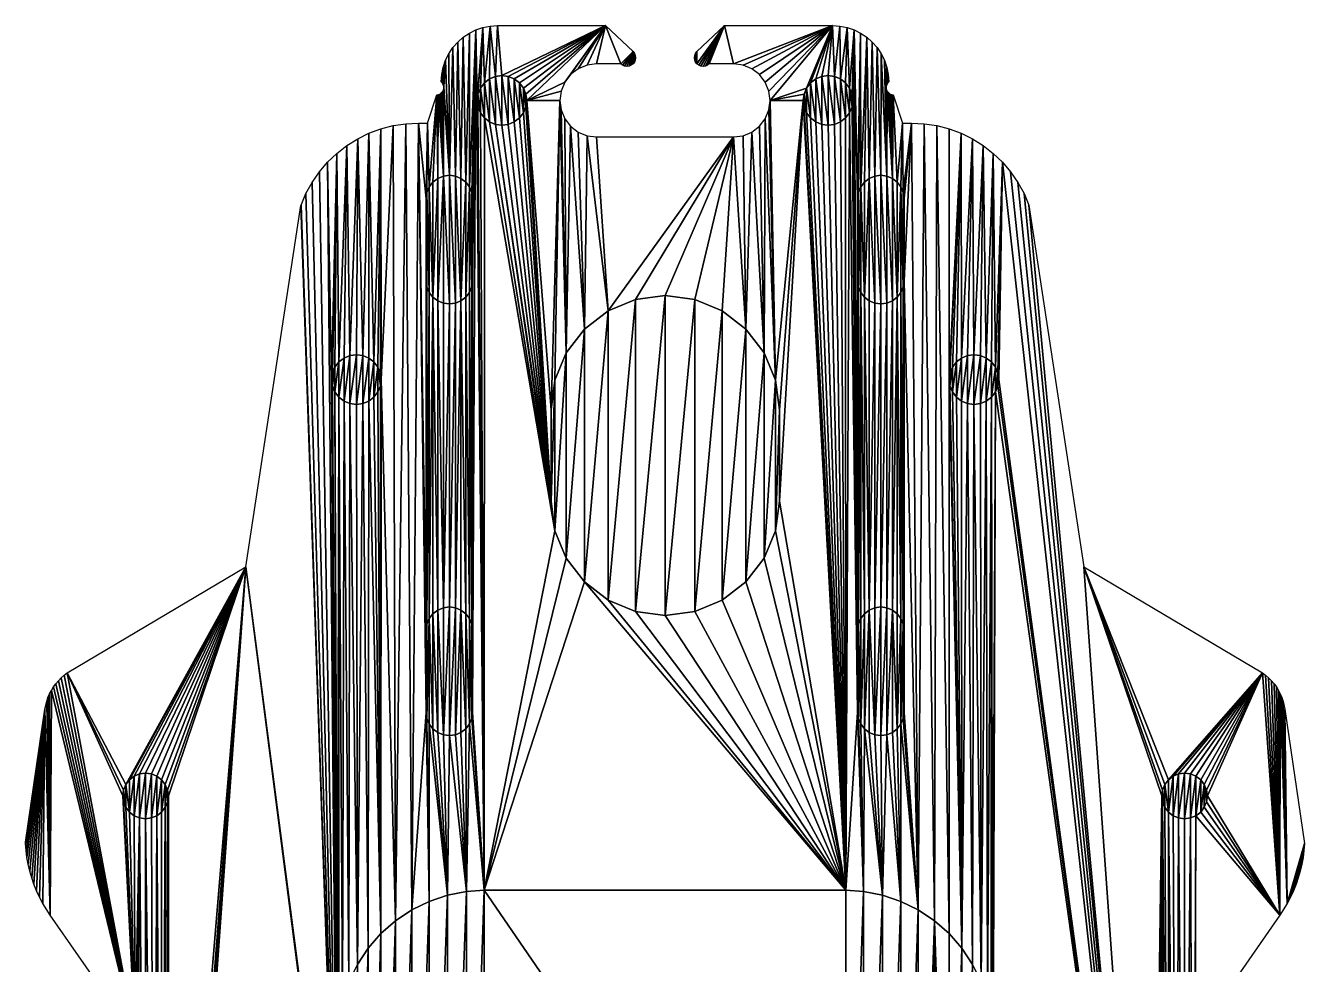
# Model space of a CAD drawing. Header units: metres. Extents: x 0 to 140, y 0 to 177.
# Drawn here: x 0 to 140, y 74.6 to 177.4 of the extents above; entities that cross this region are included whole.
import ezdxf

# ---------------------------------------------------------------- set-up
doc = ezdxf.new("R2010")
doc.units = ezdxf.units.M

msp = doc.modelspace()

# ---------------------------------------------------------------- meshes
at = {"layer": 'Layer0'}
mesh = msp.add_polyface(dxfattribs=at)
corners = [(43.87, 111.21), (43.87, 149.45), (43.95, 111.86), (43.95, 148.79), (44.21, 148.18), (44.21, 112.48), (44.61, 147.65), (44.61, 113), (45.14, 113.41), (45.14, 147.25), (45.75, 113.66), (45.75, 147), (46.41, 146.91), (46.41, 113.75), (47.07, 147), (47.07, 113.66), (47.68, 147.25), (47.68, 113.41), (48.2, 113), (48.2, 147.65), (48.61, 112.48), (48.61, 148.18), (48.86, 148.79), (48.86, 111.86), (48.95, 149.45), (48.95, 111.21), (48.95, 102.21), (34.17, 41.09), (30.15, 157.69), (30.17, 157.72), (30.71, 159), (31.39, 160.22), (32.18, 161.37), (33.08, 162.43), (38.92, 78), (37.59, 136.29), (38.15, 136.72), (38.58, 137.28), (38.86, 137.94), (38.95, 138.64), (40.52, 79.4), (40.27, 166.43), (41.64, 166.64), (43.87, 102.21), (43.03, 166.71), (50.22, 82.75), (49.32, 176.91), (50.24, 167.27), (57.97, 122.08)]
mesh.append_faces([[corners[k] for k in face] for face in [(0, 1, 2), (2, 4, 5), (5, 6, 7), (7, 6, 8), (8, 9, 10), (10, 12, 13), (13, 14, 15), (15, 16, 17), (17, 16, 18), (18, 19, 20), (20, 22, 23), (23, 24, 25), (25, 24, 26), (43, 44, 0)]], dxfattribs={"vtx0": -1, "vtx1": -1})
mesh.append_faces([[corners[k] for k in face] for face in [(40, 39, 41), (45, 26, 46), (45, 47, 48)]], dxfattribs={"vtx0": -1, "vtx1": -1, "vtx2": -1})
mesh.append_faces([[corners[k] for k in face] for face in [(2, 1, 3), (2, 3, 4), (5, 4, 6), (8, 6, 9), (10, 9, 11), (10, 11, 12), (13, 12, 14), (15, 14, 16), (18, 16, 19), (20, 19, 21), (20, 21, 22), (23, 22, 24), (27, 28, 29), (27, 29, 30), (27, 30, 31), (27, 31, 32), (27, 32, 33), (34, 35, 36), (34, 36, 37), (34, 37, 38), (34, 38, 39), (40, 41, 42)]], dxfattribs={"vtx0": -1, "vtx2": -1})
mesh = msp.add_polyface(dxfattribs=at)
corners = [(34.09, 163.39), (33.52, 138.64), (33.08, 162.43), (33.61, 139.34), (33.88, 140), (34.31, 140.56), (35.19, 164.24), (34.88, 140.99), (35.53, 141.26), (36.37, 164.98), (36.23, 141.35), (36.94, 141.26), (37.61, 165.59), (37.59, 140.99), (38.15, 140.56), (38.92, 166.08), (38.58, 140), (38.86, 139.34), (38.95, 138.64), (40.27, 166.43), (48.95, 149.45), (49.32, 176.91), (48.95, 102.21), (43.87, 149.45), (43.87, 111.21), (43.87, 158.45), (57.54, 135.32), (58.52, 169.19), (57.97, 138.56), (42.29, 80.58), (41.64, 166.64), (43.03, 166.71), (50.22, 82.75), (49.44, 169.19), (49.54, 168.48), (49.81, 167.83), (50.24, 167.27), (57.97, 122.08), (50.8, 166.84), (51.46, 166.56), (57.54, 125.32), (52.16, 166.47), (52.86, 166.56), (53.52, 166.84), (54.08, 167.27), (54.51, 167.83), (54.78, 168.48), (54.88, 169.19), (59.21, 141.57), (59.69, 166.36), (61.2, 144.16), (61.48, 165.32), (63.79, 146.15)]
mesh.append_faces([[corners[k] for k in face] for face in [(0, 1, 2), (1, 0, 3), (3, 0, 4), (4, 0, 5), (5, 6, 7), (7, 6, 8), (8, 9, 10), (10, 9, 11), (11, 12, 13), (13, 12, 14), (14, 15, 16), (16, 15, 17), (17, 15, 18), (23, 24, 25), (26, 27, 28), (37, 39, 40), (40, 47, 26), (48, 49, 50), (50, 51, 52)]], dxfattribs={"vtx0": -1, "vtx1": -1})
mesh.append_faces([[corners[k] for k in face] for face in [(20, 21, 22), (24, 31, 25), (32, 21, 33)]], dxfattribs={"vtx0": -1, "vtx1": -1, "vtx2": -1})
mesh.append_faces([[corners[k] for k in face] for face in [(5, 0, 6), (8, 6, 9), (11, 9, 12), (18, 15, 19), (29, 30, 31), (32, 33, 34), (32, 34, 35), (32, 35, 36), (37, 36, 38), (37, 38, 39), (40, 39, 41), (40, 41, 42), (40, 42, 43), (40, 43, 44), (40, 44, 45), (40, 45, 46), (40, 46, 47), (27, 48, 28)]], dxfattribs={"vtx0": -1, "vtx2": -1})
mesh = msp.add_polyface(dxfattribs=at)
corners = [(38.15, 140.56), (37.61, 165.59), (38.92, 166.08), (45.57, 172.02), (45.63, 171.11), (45.52, 171.22), (45.73, 172.81), (45.71, 170.97), (45.77, 170.82), (45.99, 173.58), (45.8, 170.67), (44.02, 166.71), (43.87, 158.45), (43.03, 166.71), (43.95, 159.11), (44.21, 159.72), (45.05, 169.8), (44.61, 160.25), (45.14, 160.65), (45.2, 169.82), (45.75, 160.9), (45.35, 169.88), (45.49, 169.97), (45.6, 170.08), (45.69, 170.21), (45.76, 170.35), (46.41, 160.99), (45.79, 170.51), (46.35, 174.3), (46.79, 174.97), (47.07, 160.9), (47.32, 175.58), (47.68, 160.65), (47.93, 176.11), (48.2, 160.25), (48.6, 176.55), (48.61, 159.72), (49.32, 176.91), (48.86, 159.11), (48.95, 158.45), (48.95, 149.45), (50.09, 177.17), (49.44, 169.19), (49.54, 169.89)]
mesh.append_faces([[corners[k] for k in face] for face in [(3, 4, 5)]], dxfattribs={"vtx0": -1})
mesh.append_faces([[corners[k] for k in face] for face in [(4, 6, 7), (7, 6, 8), (8, 9, 10), (11, 12, 13), (12, 11, 14), (14, 11, 15), (15, 16, 17), (17, 16, 18), (18, 19, 20), (20, 25, 26), (26, 29, 30), (30, 31, 32), (32, 33, 34), (34, 35, 36), (36, 37, 38), (38, 37, 39), (39, 37, 40), (41, 42, 37), (42, 41, 43)]], dxfattribs={"vtx0": -1, "vtx1": -1})
mesh.append_faces([[corners[k] for k in face] for face in [(26, 10, 9)]], dxfattribs={"vtx0": -1, "vtx1": -1, "vtx2": -1})
mesh.append_faces([[corners[k] for k in face] for face in [(0, 1, 2), (4, 3, 6), (8, 6, 9), (15, 11, 16), (18, 16, 19), (20, 19, 21), (20, 21, 22), (20, 22, 23), (20, 23, 24), (20, 24, 25), (26, 25, 27), (26, 27, 10), (26, 9, 28), (26, 28, 29), (30, 29, 31), (32, 31, 33), (34, 33, 35), (36, 35, 37)]], dxfattribs={"vtx0": -1, "vtx2": -1})
mesh = msp.add_polyface(dxfattribs=at)
corners = [(49.54, 169.89), (50.09, 177.17), (49.81, 170.54), (50.24, 171.11), (50.88, 177.33), (50.8, 171.54), (51.46, 171.81), (51.68, 177.38), (52.16, 171.9), (63.52, 177.38), (52.86, 171.81), (53.52, 171.54), (54.08, 171.11), (54.51, 170.54), (54.78, 169.89), (54.88, 169.19), (59.06, 171.19), (58.66, 170.22), (58.52, 169.19), (57.54, 135.32), (59.69, 172.02), (60.52, 172.65), (61.48, 173.05), (62.52, 173.19), (65.17, 173.19), (66.52, 174.53), (65.37, 173.04), (65.6, 172.94), (65.85, 172.91), (66.09, 172.94), (66.32, 173.04), (66.52, 173.19), (66.67, 174.34), (66.67, 173.38), (66.77, 174.11), (66.77, 173.61), (59.21, 141.57), (58.66, 168.15), (59.06, 167.19), (59.69, 166.36), (61.2, 144.16), (60.52, 165.72), (61.48, 165.32), (63.79, 146.15), (62.52, 165.19)]
mesh.append_faces([[corners[k] for k in face] for face in [(0, 1, 2), (2, 1, 3), (3, 4, 5), (5, 4, 6), (6, 7, 8), (8, 9, 10), (10, 9, 11), (11, 9, 12), (12, 9, 13), (13, 9, 14), (14, 9, 15), (16, 9, 20), (20, 9, 21), (21, 9, 22), (22, 9, 23), (23, 9, 24), (24, 25, 26), (26, 25, 27), (27, 25, 28), (28, 25, 29), (29, 25, 30), (30, 25, 31), (31, 32, 33), (33, 34, 35)]], dxfattribs={"vtx0": -1, "vtx1": -1})
mesh.append_faces([[corners[k] for k in face] for face in [(15, 9, 16), (15, 18, 19)]], dxfattribs={"vtx0": -1, "vtx1": -1, "vtx2": -1})
mesh.append_faces([[corners[k] for k in face] for face in [(3, 1, 4), (6, 4, 7), (8, 7, 9), (15, 16, 17), (15, 17, 18), (24, 9, 25), (31, 25, 32), (33, 32, 34), (36, 18, 37), (36, 37, 38), (36, 38, 39), (40, 39, 41), (40, 41, 42), (43, 42, 44)]], dxfattribs={"vtx0": -1, "vtx2": -1})
mesh = msp.add_polyface(dxfattribs=at)
corners = [(66.77, 173.61), (66.77, 174.11), (66.8, 173.86), (73.27, 174.11), (73.27, 173.61), (73.24, 173.86), (73.37, 173.38), (73.37, 174.34), (73.52, 173.19), (73.52, 174.53), (76.52, 177.38), (73.72, 173.04), (73.95, 172.94), (74.19, 172.91), (74.44, 172.94), (74.67, 173.04), (74.87, 173.19), (77.52, 173.19), (88.36, 177.38), (78.56, 173.05), (79.52, 172.65), (80.35, 172.02), (80.98, 171.19), (81.38, 170.22), (81.52, 169.19), (85.53, 170.54), (85.26, 169.89), (85.16, 169.19), (82.11, 138.56), (85.96, 171.11), (86.52, 171.54), (87.18, 171.81), (87.88, 171.9), (88.58, 171.81), (89.16, 177.33), (89.24, 171.54), (89.95, 177.17), (89.8, 171.11), (63.79, 146.15), (62.52, 165.19), (77.52, 165.19), (78.88, 144.16), (78.56, 165.32), (79.52, 165.72), (80.87, 141.57), (80.35, 166.36), (80.98, 167.19), (81.38, 168.15)]
mesh.append_faces([[corners[k] for k in face] for face in [(0, 1, 2), (3, 4, 5)]], dxfattribs={"vtx0": -1})
mesh.append_faces([[corners[k] for k in face] for face in [(4, 3, 6), (6, 7, 8), (8, 10, 11), (11, 10, 12), (12, 10, 13), (13, 10, 14), (14, 10, 15), (15, 10, 16), (16, 10, 17), (17, 18, 19), (19, 18, 20), (20, 18, 21), (21, 18, 22), (22, 18, 23), (23, 18, 24), (25, 18, 29), (29, 18, 30), (30, 18, 31), (31, 18, 32), (32, 18, 33), (33, 34, 35), (35, 36, 37)]], dxfattribs={"vtx0": -1, "vtx1": -1})
mesh.append_faces([[corners[k] for k in face] for face in [(24, 18, 25), (24, 27, 28)]], dxfattribs={"vtx0": -1, "vtx1": -1, "vtx2": -1})
mesh.append_faces([[corners[k] for k in face] for face in [(6, 3, 7), (8, 7, 9), (8, 9, 10), (17, 10, 18), (24, 25, 26), (24, 26, 27), (33, 18, 34), (35, 34, 36), (38, 39, 40), (41, 40, 42), (41, 42, 43), (44, 45, 46), (28, 47, 24)]], dxfattribs={"vtx0": -1, "vtx2": -1})
mesh = msp.add_polyface(dxfattribs=at)
corners = [(82.11, 138.56), (85.16, 169.19), (82.54, 135.32), (82.54, 125.32), (91.11, 149.45), (91.11, 111.21), (91.11, 158.45), (89.82, 82.75), (85.26, 168.48), (85.53, 167.83), (85.96, 167.27), (86.52, 166.84), (88.58, 166.56), (89.24, 166.84), (89.8, 167.27), (90.23, 167.83), (91.11, 102.21), (90.5, 168.48), (90.6, 169.19), (90.72, 176.91), (102.43, 165.59), (101.13, 138.64), (101.12, 166.08), (101.22, 139.34), (101.5, 140), (101.93, 140.56), (102.49, 140.99), (103.67, 164.98), (103.14, 141.26), (103.85, 141.35), (104.85, 164.24), (104.55, 141.26), (105.2, 140.99), (105.95, 163.39), (105.77, 140.56), (106.2, 140), (106.96, 162.43), (106.47, 139.34), (106.56, 138.64), (63.79, 146.15), (77.52, 165.19), (66.8, 147.39), (70.04, 147.82), (73.28, 147.39), (76.29, 146.15), (78.88, 144.16), (79.52, 165.72), (80.87, 141.57), (80.35, 166.36), (80.98, 167.19), (81.38, 168.15)]
mesh.append_faces([[corners[k] for k in face] for face in [(0, 1, 2), (2, 1, 3), (4, 5, 6), (20, 21, 22), (21, 20, 23), (23, 20, 24), (24, 20, 25), (25, 20, 26), (26, 27, 28), (28, 27, 29), (29, 30, 31), (31, 30, 32), (32, 33, 34), (34, 33, 35), (35, 36, 37), (37, 36, 38), (39, 40, 41), (41, 40, 42), (42, 40, 43), (43, 40, 44), (44, 40, 45), (45, 46, 47), (47, 49, 0)]], dxfattribs={"vtx0": -1, "vtx1": -1})
mesh.append_faces([[corners[k] for k in face] for face in [(16, 18, 19), (5, 19, 6)]], dxfattribs={"vtx0": -1, "vtx1": -1, "vtx2": -1})
mesh.append_faces([[corners[k] for k in face] for face in [(7, 1, 8), (7, 8, 9), (7, 9, 10), (7, 10, 11), (7, 12, 13), (7, 13, 14), (7, 14, 15), (16, 15, 17), (16, 17, 18), (26, 20, 27), (29, 27, 30), (32, 30, 33), (35, 33, 36), (47, 46, 48), (0, 49, 50)]], dxfattribs={"vtx0": -1, "vtx2": -1})
mesh = msp.add_polyface(dxfattribs=at)
corners = [(91.11, 111.21), (91.11, 149.45), (91.2, 111.86), (91.2, 148.79), (91.45, 148.18), (91.45, 112.48), (91.86, 113), (91.86, 147.65), (92.38, 113.41), (92.38, 147.25), (92.99, 147), (92.99, 113.66), (93.65, 146.91), (93.65, 113.75), (94.31, 147), (94.31, 113.66), (94.92, 147.25), (94.92, 113.41), (95.45, 147.65), (95.45, 113), (95.85, 112.48), (95.85, 148.18), (96.11, 111.86), (96.11, 148.79), (96.19, 149.45), (96.19, 111.21), (96.19, 102.21), (89.82, 82.75), (82.54, 125.32), (85.16, 169.19), (86.52, 166.84), (87.18, 166.56), (87.88, 166.47), (88.58, 166.56), (90.23, 167.83), (91.11, 102.21), (90.72, 176.91), (97.75, 80.58), (97.01, 166.71), (98.4, 166.64), (99.52, 79.4), (99.77, 166.43), (101.12, 78), (101.12, 166.08), (101.13, 138.64), (102.52, 76.4), (101.22, 137.94), (101.5, 137.28), (101.93, 136.72)]
mesh.append_faces([[corners[k] for k in face] for face in [(0, 1, 2), (2, 4, 5), (5, 4, 6), (6, 7, 8), (8, 10, 11), (11, 12, 13), (13, 14, 15), (15, 16, 17), (17, 18, 19), (19, 18, 20), (20, 21, 22), (22, 24, 25), (25, 24, 26), (35, 36, 0)]], dxfattribs={"vtx0": -1, "vtx1": -1})
mesh.append_faces([[corners[k] for k in face] for face in [(27, 28, 29), (27, 34, 35), (37, 24, 38), (42, 43, 44)]], dxfattribs={"vtx0": -1, "vtx1": -1, "vtx2": -1})
mesh.append_faces([[corners[k] for k in face] for face in [(2, 1, 3), (2, 3, 4), (6, 4, 7), (8, 7, 9), (8, 9, 10), (11, 10, 12), (13, 12, 14), (15, 14, 16), (17, 16, 18), (20, 18, 21), (22, 21, 23), (22, 23, 24), (27, 30, 31), (27, 31, 32), (27, 32, 33), (37, 38, 39), (40, 39, 41), (42, 41, 43), (45, 44, 46), (45, 46, 47), (45, 47, 48)]], dxfattribs={"vtx0": -1, "vtx2": -1})
mesh = msp.add_polyface(dxfattribs=at)
corners = [(89.8, 171.11), (89.95, 177.17), (90.23, 170.54), (90.72, 176.91), (90.5, 169.89), (90.6, 169.19), (94.31, 172.81), (94.24, 170.67), (94.05, 173.58), (94.27, 170.82), (94.33, 170.97), (94.47, 172.02), (94.41, 171.11), (94.52, 171.22), (91.44, 176.55), (91.11, 158.45), (91.2, 159.11), (91.45, 159.72), (92.11, 176.11), (91.86, 160.25), (92.38, 160.65), (92.72, 175.58), (92.99, 160.9), (93.25, 174.97), (93.65, 160.99), (93.69, 174.3), (94.31, 160.9), (94.25, 170.51), (94.28, 170.35), (94.35, 170.21), (94.92, 160.65), (94.44, 170.08), (94.55, 169.97), (94.69, 169.88), (94.84, 169.82), (94.99, 169.8), (95.45, 160.25), (96.02, 166.71), (95.85, 159.72), (96.11, 159.11), (97.01, 166.71), (96.19, 158.45), (96.19, 149.45)]
mesh.append_faces([[corners[k] for k in face] for face in [(12, 11, 13)]], dxfattribs={"vtx0": -1})
mesh.append_faces([[corners[k] for k in face] for face in [(0, 1, 2), (2, 3, 4), (4, 3, 5), (6, 7, 8), (7, 6, 9), (9, 6, 10), (10, 11, 12), (14, 15, 3), (15, 14, 16), (16, 14, 17), (17, 18, 19), (19, 18, 20), (20, 21, 22), (22, 23, 24), (24, 25, 26), (26, 29, 30), (30, 35, 36), (36, 37, 38), (38, 37, 39), (39, 40, 41), (41, 40, 42)]], dxfattribs={"vtx0": -1, "vtx1": -1})
mesh.append_faces([[corners[k] for k in face] for face in [(26, 8, 7)]], dxfattribs={"vtx0": -1, "vtx1": -1, "vtx2": -1})
mesh.append_faces([[corners[k] for k in face] for face in [(2, 1, 3), (10, 6, 11), (17, 14, 18), (20, 18, 21), (22, 21, 23), (24, 23, 25), (26, 25, 8), (26, 7, 27), (26, 27, 28), (26, 28, 29), (30, 29, 31), (30, 31, 32), (30, 32, 33), (30, 33, 34), (30, 34, 35), (36, 35, 37), (39, 37, 40)]], dxfattribs={"vtx0": -1, "vtx2": -1})
mesh = msp.add_polyface(dxfattribs=at)
corners = [(49.54, 169.89), (49.54, 168.48), (49.44, 169.19), (49.81, 167.83), (49.81, 170.54), (50.24, 167.27), (50.24, 171.11), (50.8, 166.84), (50.8, 171.54), (51.46, 166.56), (51.46, 171.81), (52.16, 166.47), (52.16, 171.9), (52.86, 166.56), (52.86, 171.81), (53.52, 166.84), (53.52, 171.54), (54.08, 167.27), (54.08, 171.11), (54.51, 167.83), (54.51, 170.54), (54.78, 168.48), (54.78, 169.89), (54.88, 169.19)]
mesh.append_faces([[corners[k] for k in face] for face in [(0, 1, 2), (21, 22, 23)]], dxfattribs={"vtx0": -1})
mesh.append_faces([[corners[k] for k in face] for face in [(1, 0, 3), (3, 4, 5), (5, 6, 7), (7, 8, 9), (9, 10, 11), (11, 12, 13), (13, 14, 15), (15, 16, 17), (17, 18, 19), (19, 20, 21)]], dxfattribs={"vtx0": -1, "vtx1": -1})
mesh.append_faces([[corners[k] for k in face] for face in [(3, 0, 4), (5, 4, 6), (7, 6, 8), (9, 8, 10), (11, 10, 12), (13, 12, 14), (15, 14, 16), (17, 16, 18), (19, 18, 20), (21, 20, 22)]], dxfattribs={"vtx0": -1, "vtx2": -1})
mesh = msp.add_polyface(dxfattribs=at)
corners = [(85.26, 169.89), (85.26, 168.48), (85.16, 169.19), (85.53, 167.83), (85.53, 170.54), (85.96, 167.27), (85.96, 171.11), (86.52, 166.84), (86.52, 171.54), (87.18, 166.56), (87.18, 171.81), (87.88, 166.47), (87.88, 171.9), (88.58, 166.56), (88.58, 171.81), (89.24, 166.84), (89.24, 171.54), (89.8, 167.27), (89.8, 171.11), (90.23, 167.83), (90.23, 170.54), (90.5, 168.48), (90.5, 169.89), (90.6, 169.19)]
mesh.append_faces([[corners[k] for k in face] for face in [(0, 1, 2), (21, 22, 23)]], dxfattribs={"vtx0": -1})
mesh.append_faces([[corners[k] for k in face] for face in [(1, 0, 3), (3, 4, 5), (5, 6, 7), (7, 8, 9), (9, 10, 11), (11, 12, 13), (13, 14, 15), (15, 16, 17), (17, 18, 19), (19, 20, 21)]], dxfattribs={"vtx0": -1, "vtx1": -1})
mesh.append_faces([[corners[k] for k in face] for face in [(3, 0, 4), (5, 4, 6), (7, 6, 8), (9, 8, 10), (11, 10, 12), (13, 12, 14), (15, 14, 16), (17, 16, 18), (19, 18, 20), (21, 20, 22)]], dxfattribs={"vtx0": -1, "vtx2": -1})
mesh = msp.add_polyface(dxfattribs=at)
corners = [(34.17, 41.09), (33.61, 137.94), (33.88, 137.28), (34.31, 136.72), (34.17, 66.7), (34.3, 68.62), (34.71, 70.7), (34.88, 136.29), (35.39, 72.72), (35.53, 136.02), (36.34, 74.63), (36.23, 135.92), (36.94, 136.02), (37.52, 76.4), (37.59, 136.29), (38.92, 78), (38.95, 138.64), (40.52, 79.4), (41.64, 166.64), (42.29, 80.58), (43.03, 166.71), (43.87, 102.21), (44.2, 81.52), (43.95, 101.55), (44.21, 100.94), (46.21, 82.21), (44.61, 100.41), (45.14, 100.01), (45.75, 99.75), (46.41, 99.67), (48.3, 82.62), (47.07, 99.75), (47.68, 100.01), (48.2, 100.41), (48.61, 100.94), (50.22, 82.75), (48.86, 101.55), (48.95, 102.21), (57.97, 122.08), (59.21, 119.07), (61.2, 116.48), (89.82, 82.75), (63.79, 114.49), (66.8, 113.25), (70.04, 112.82), (73.28, 113.25), (76.29, 114.49)]
mesh.append_faces([[corners[k] for k in face] for face in [(3, 4, 2), (4, 3, 5), (5, 3, 6), (6, 7, 8), (8, 9, 10), (10, 12, 13), (13, 14, 15), (15, 16, 17), (17, 18, 19), (19, 21, 22), (22, 24, 25), (25, 29, 30), (30, 34, 35), (35, 40, 41)]], dxfattribs={"vtx0": -1, "vtx1": -1})
mesh.append_faces([[corners[k] for k in face] for face in [(19, 20, 21)]], dxfattribs={"vtx0": -1, "vtx1": -1, "vtx2": -1})
mesh.append_faces([[corners[k] for k in face] for face in [(0, 1, 2), (6, 3, 7), (8, 7, 9), (10, 9, 11), (10, 11, 12), (13, 12, 14), (22, 21, 23), (22, 23, 24), (25, 24, 26), (25, 26, 27), (25, 27, 28), (25, 28, 29), (30, 29, 31), (30, 31, 32), (30, 32, 33), (30, 33, 34), (35, 34, 36), (35, 36, 37), (35, 38, 39), (35, 39, 40), (41, 40, 42), (41, 42, 43), (41, 43, 44), (41, 44, 45), (41, 45, 46)]], dxfattribs={"vtx0": -1, "vtx2": -1})
mesh = msp.add_polyface(dxfattribs=at)
corners = [(123.46, 13.27), (106.2, 137.28), (106.47, 137.94), (106.56, 138.64), (123.34, 14.2), (106.96, 162.43), (89.82, 82.75), (76.29, 114.49), (78.88, 116.48), (80.87, 119.07), (82.11, 122.08), (82.54, 125.32), (91.11, 102.21), (91.74, 82.62), (91.2, 101.55), (91.45, 100.94), (91.86, 100.41), (93.83, 82.21), (92.38, 100.01), (92.99, 99.75), (93.65, 99.67), (94.31, 99.75), (95.84, 81.52), (94.92, 100.01), (95.45, 100.41), (95.85, 100.94), (97.75, 80.58), (96.11, 101.55), (96.19, 102.21), (96.19, 149.45), (98.4, 166.64), (99.52, 79.4), (99.77, 166.43), (101.12, 78), (101.13, 138.64), (102.52, 76.4), (101.93, 136.72), (102.49, 136.29), (103.14, 136.02), (103.7, 74.63), (103.85, 135.92), (104.65, 72.72), (104.55, 136.02), (105.2, 136.29), (105.33, 70.7), (105.77, 136.72), (105.74, 68.62), (105.87, 66.7)]
mesh.append_faces([[corners[k] for k in face] for face in [(6, 12, 13), (13, 16, 17), (17, 21, 22), (22, 25, 26), (26, 30, 31), (31, 32, 33), (33, 34, 35), (35, 38, 39), (39, 40, 41), (41, 43, 44), (44, 45, 46), (46, 45, 47)]], dxfattribs={"vtx0": -1, "vtx1": -1})
mesh.append_faces([[corners[k] for k in face] for face in [(4, 3, 5), (26, 28, 29)]], dxfattribs={"vtx0": -1, "vtx1": -1, "vtx2": -1})
mesh.append_faces([[corners[k] for k in face] for face in [(0, 1, 2), (0, 2, 3), (6, 7, 8), (6, 8, 9), (6, 9, 10), (6, 10, 11), (13, 12, 14), (13, 14, 15), (13, 15, 16), (17, 16, 18), (17, 18, 19), (17, 19, 20), (17, 20, 21), (22, 21, 23), (22, 23, 24), (22, 24, 25), (26, 25, 27), (26, 27, 28), (35, 36, 37), (35, 37, 38), (39, 38, 40), (41, 40, 42), (41, 42, 43), (44, 43, 45), (47, 45, 1)]], dxfattribs={"vtx0": -1, "vtx2": -1})
mesh = msp.add_polyface(dxfattribs=at)
corners = [(4.58, 106.54), (10.72, 93.71), (10.64, 93.07), (10.97, 94.32), (24.13, 118.15), (11.37, 94.83), (11.89, 95.23), (12.49, 95.48), (13.14, 95.57), (13.78, 95.48), (14.39, 95.23), (14.9, 94.83), (15.3, 94.32), (15.55, 93.71), (15.64, 93.07), (2.13, 102.56), (0.01, 87.86), (0.01, 88.01), (0.07, 87.1), (0.16, 86.34), (0.3, 85.59), (0.47, 84.84), (0.68, 84.11), (0.93, 83.39), (1.21, 82.68), (1.53, 81.98), (1.89, 81.3), (2.7, 80.01), (2.32, 103.41), (2.46, 103.83), (2.63, 104.23), (2.83, 104.61), (11.99, 66.67), (3.06, 104.99), (3.32, 105.34), (3.6, 105.67), (3.91, 105.98), (4.23, 106.27), (10.72, 92.42), (34.17, 41.09), (30.15, 157.69), (33.08, 162.43), (33.52, 138.64), (33.61, 137.94)]
mesh.append_faces([[corners[k] for k in face] for face in [(15, 16, 17)]], dxfattribs={"vtx0": -1})
mesh.append_faces([[corners[k] for k in face] for face in [(1, 0, 3), (3, 4, 5), (5, 4, 6), (6, 4, 7), (7, 4, 8), (8, 4, 9), (9, 4, 10), (10, 4, 11), (11, 4, 12), (12, 4, 13), (13, 4, 14), (16, 15, 18), (18, 15, 19), (19, 15, 20), (20, 15, 21), (21, 15, 22), (22, 15, 23), (23, 15, 24), (24, 15, 25), (25, 15, 26), (26, 15, 27)]], dxfattribs={"vtx0": -1, "vtx1": -1})
mesh.append_faces([[corners[k] for k in face] for face in [(32, 0, 2), (39, 41, 42)]], dxfattribs={"vtx0": -1, "vtx1": -1, "vtx2": -1})
mesh.append_faces([[corners[k] for k in face] for face in [(0, 1, 2), (3, 0, 4), (27, 15, 28), (27, 28, 29), (27, 29, 30), (27, 30, 31), (32, 31, 33), (32, 33, 34), (32, 34, 35), (32, 35, 36), (32, 36, 37), (32, 37, 0), (32, 2, 38), (39, 4, 40), (39, 42, 43)]], dxfattribs={"vtx0": -1, "vtx2": -1})
mesh = msp.add_polyface(dxfattribs=at)
corners = [(124.4, 93.07), (115.89, 118.15), (124.49, 93.71), (124.74, 94.32), (125.14, 94.83), (135.44, 106.54), (125.65, 95.23), (126.26, 95.48), (126.9, 95.57), (127.55, 95.48), (128.15, 95.23), (128.67, 94.83), (129.07, 94.32), (129.32, 93.71), (129.4, 93.07), (137.34, 80.01), (128.15, 90.9), (128.67, 91.3), (129.07, 91.82), (129.32, 92.42), (135.78, 106.27), (136.11, 105.98), (136.42, 105.67), (136.7, 105.34), (136.96, 104.99), (137.18, 104.61), (137.39, 104.23), (138.15, 81.3), (137.56, 103.83), (137.7, 103.41), (137.89, 102.56), (140.03, 87.86), (139.11, 83.39), (139.36, 84.11), (139.57, 84.84), (139.74, 85.59), (139.88, 86.34), (139.97, 87.1), (123.34, 14.2), (106.96, 162.43), (107.86, 161.37), (108.65, 160.22), (109.33, 159), (109.87, 157.72)]
mesh.append_faces([[corners[k] for k in face] for face in [(36, 31, 37)]], dxfattribs={"vtx0": -1})
mesh.append_faces([[corners[k] for k in face] for face in [(0, 1, 2), (2, 1, 3), (3, 1, 4), (4, 5, 6), (6, 5, 7), (7, 5, 8), (8, 5, 9), (9, 5, 10), (10, 5, 11), (11, 5, 12), (12, 5, 13), (13, 5, 14), (15, 26, 27), (32, 31, 33), (33, 31, 34), (34, 31, 35), (35, 31, 36)]], dxfattribs={"vtx0": -1, "vtx1": -1})
mesh.append_faces([[corners[k] for k in face] for face in [(15, 14, 5)]], dxfattribs={"vtx0": -1, "vtx1": -1, "vtx2": -1})
mesh.append_faces([[corners[k] for k in face] for face in [(4, 1, 5), (15, 16, 17), (15, 17, 18), (15, 18, 19), (15, 19, 14), (15, 5, 20), (15, 20, 21), (15, 21, 22), (15, 22, 23), (15, 23, 24), (15, 24, 25), (15, 25, 26), (27, 26, 28), (27, 28, 29), (27, 29, 30), (27, 30, 31), (38, 39, 40), (38, 40, 41), (38, 41, 42), (38, 42, 43), (38, 43, 1)]], dxfattribs={"vtx0": -1, "vtx2": -1})
mesh = msp.add_polyface(dxfattribs=at)
corners = [(43.95, 159.11), (43.87, 149.45), (43.87, 158.45), (43.95, 148.79), (44.21, 148.18), (44.21, 159.72), (44.61, 147.65), (44.61, 160.25), (45.14, 160.65), (45.14, 147.25), (45.75, 160.9), (45.75, 147), (46.41, 146.91), (46.41, 160.99), (47.07, 147), (47.07, 160.9), (47.68, 147.25), (47.68, 160.65), (48.2, 160.25), (48.2, 147.65), (48.61, 159.72), (48.61, 148.18), (48.86, 148.79), (48.86, 159.11), (48.95, 149.45), (48.95, 158.45)]
mesh.append_faces([[corners[k] for k in face] for face in [(0, 1, 2), (24, 23, 25)]], dxfattribs={"vtx0": -1})
mesh.append_faces([[corners[k] for k in face] for face in [(1, 0, 3), (3, 0, 4), (4, 5, 6), (6, 8, 9), (9, 10, 11), (11, 10, 12), (12, 13, 14), (14, 15, 16), (16, 18, 19), (19, 20, 21), (21, 20, 22), (22, 23, 24)]], dxfattribs={"vtx0": -1, "vtx1": -1})
mesh.append_faces([[corners[k] for k in face] for face in [(4, 0, 5), (6, 5, 7), (6, 7, 8), (9, 8, 10), (12, 10, 13), (14, 13, 15), (16, 15, 17), (16, 17, 18), (19, 18, 20), (22, 20, 23)]], dxfattribs={"vtx0": -1, "vtx2": -1})
mesh = msp.add_polyface(dxfattribs=at)
corners = [(91.2, 159.11), (91.11, 149.45), (91.11, 158.45), (91.2, 148.79), (91.45, 148.18), (91.45, 159.72), (91.86, 147.65), (91.86, 160.25), (92.38, 160.65), (92.38, 147.25), (92.99, 147), (92.99, 160.9), (93.65, 146.91), (93.65, 160.99), (94.31, 147), (94.31, 160.9), (94.92, 147.25), (94.92, 160.65), (95.45, 147.65), (95.45, 160.25), (95.85, 159.72), (95.85, 148.18), (96.11, 148.79), (96.11, 159.11), (96.19, 149.45), (96.19, 158.45)]
mesh.append_faces([[corners[k] for k in face] for face in [(0, 1, 2), (24, 23, 25)]], dxfattribs={"vtx0": -1})
mesh.append_faces([[corners[k] for k in face] for face in [(1, 0, 3), (3, 0, 4), (4, 5, 6), (6, 8, 9), (9, 8, 10), (10, 11, 12), (12, 13, 14), (14, 15, 16), (16, 17, 18), (18, 20, 21), (21, 20, 22), (22, 23, 24)]], dxfattribs={"vtx0": -1, "vtx1": -1})
mesh.append_faces([[corners[k] for k in face] for face in [(4, 0, 5), (6, 5, 7), (6, 7, 8), (10, 8, 11), (12, 11, 13), (14, 13, 15), (16, 15, 17), (18, 17, 19), (18, 19, 20), (22, 20, 23)]], dxfattribs={"vtx0": -1, "vtx2": -1})
mesh = msp.add_polyface(dxfattribs=at)
corners = [(57.97, 138.56), (57.54, 125.32), (57.54, 135.32), (57.97, 122.08), (59.21, 141.57), (59.21, 119.07), (61.2, 144.16), (61.2, 116.48), (63.79, 146.15), (63.79, 114.49), (66.8, 147.39), (66.8, 113.25), (70.04, 147.82), (70.04, 112.82), (73.28, 147.39), (73.28, 113.25), (76.29, 146.15), (76.29, 114.49), (78.88, 144.16), (78.88, 116.48), (80.87, 141.57), (80.87, 119.07), (82.11, 138.56), (82.11, 122.08), (82.54, 135.32), (82.54, 125.32)]
mesh.append_faces([[corners[k] for k in face] for face in [(0, 1, 2), (23, 24, 25)]], dxfattribs={"vtx0": -1})
mesh.append_faces([[corners[k] for k in face] for face in [(1, 0, 3), (3, 4, 5), (5, 6, 7), (7, 8, 9), (9, 10, 11), (11, 12, 13), (13, 14, 15), (15, 16, 17), (17, 18, 19), (19, 20, 21), (21, 22, 23)]], dxfattribs={"vtx0": -1, "vtx1": -1})
mesh.append_faces([[corners[k] for k in face] for face in [(3, 0, 4), (5, 4, 6), (7, 6, 8), (9, 8, 10), (11, 10, 12), (13, 12, 14), (15, 14, 16), (17, 16, 18), (19, 18, 20), (21, 20, 22), (23, 22, 24)]], dxfattribs={"vtx0": -1, "vtx2": -1})
mesh = msp.add_polyface(dxfattribs=at)
corners = [(33.61, 139.34), (33.61, 137.94), (33.52, 138.64), (33.88, 140), (33.88, 137.28), (34.31, 140.56), (34.31, 136.72), (34.88, 140.99), (34.88, 136.29), (35.53, 141.26), (35.53, 136.02), (36.23, 141.35), (36.23, 135.92), (36.94, 141.26), (36.94, 136.02), (37.59, 140.99), (37.59, 136.29), (38.15, 140.56), (38.15, 136.72), (38.58, 140), (38.58, 137.28), (38.86, 137.94), (38.86, 139.34), (38.95, 138.64)]
mesh.append_faces([[corners[k] for k in face] for face in [(0, 1, 2), (21, 22, 23)]], dxfattribs={"vtx0": -1})
mesh.append_faces([[corners[k] for k in face] for face in [(1, 3, 4), (4, 5, 6), (6, 7, 8), (8, 9, 10), (10, 11, 12), (12, 13, 14), (14, 15, 16), (16, 17, 18), (18, 19, 20), (20, 19, 21)]], dxfattribs={"vtx0": -1, "vtx1": -1})
mesh.append_faces([[corners[k] for k in face] for face in [(1, 0, 3), (4, 3, 5), (6, 5, 7), (8, 7, 9), (10, 9, 11), (12, 11, 13), (14, 13, 15), (16, 15, 17), (18, 17, 19), (21, 19, 22)]], dxfattribs={"vtx0": -1, "vtx2": -1})
mesh = msp.add_polyface(dxfattribs=at)
corners = [(101.22, 139.34), (101.22, 137.94), (101.13, 138.64), (101.5, 140), (101.5, 137.28), (101.93, 140.56), (101.93, 136.72), (102.49, 140.99), (102.49, 136.29), (103.14, 141.26), (103.14, 136.02), (103.85, 141.35), (103.85, 135.92), (104.55, 141.26), (104.55, 136.02), (105.2, 140.99), (105.2, 136.29), (105.77, 140.56), (105.77, 136.72), (106.2, 140), (106.2, 137.28), (106.47, 139.34), (106.47, 137.94), (106.56, 138.64)]
mesh.append_faces([[corners[k] for k in face] for face in [(0, 1, 2), (22, 21, 23)]], dxfattribs={"vtx0": -1})
mesh.append_faces([[corners[k] for k in face] for face in [(1, 3, 4), (4, 5, 6), (6, 7, 8), (8, 9, 10), (10, 11, 12), (12, 13, 14), (14, 15, 16), (16, 17, 18), (18, 19, 20), (20, 21, 22)]], dxfattribs={"vtx0": -1, "vtx1": -1})
mesh.append_faces([[corners[k] for k in face] for face in [(1, 0, 3), (4, 3, 5), (6, 5, 7), (8, 7, 9), (10, 9, 11), (12, 11, 13), (14, 13, 15), (16, 15, 17), (18, 17, 19), (20, 19, 21)]], dxfattribs={"vtx0": -1, "vtx2": -1})
mesh = msp.add_polyface(dxfattribs=at)
corners = [(115.89, 118.15), (124.4, 93.07), (123.34, 14.2), (123.46, 15.12), (123.82, 15.98), (124.39, 16.72), (125.13, 17.29), (124.49, 92.42), (124.74, 91.82), (125.14, 91.3), (125.99, 17.64), (125.65, 90.9), (126.26, 90.65), (126.91, 17.76), (126.9, 90.57), (127.55, 90.65), (127.84, 17.64), (128.15, 90.9), (128.05, 66.67), (137.34, 80.01), (138.15, 81.3), (140.03, 87.86), (138.51, 81.98), (138.83, 82.68), (139.11, 83.39), (128.06, 41.12), (128.7, 17.29), (137.77, 27.19), (129.43, 16.72), (130, 15.98), (130.36, 15.12), (130.48, 14.2), (136.68, 0), (99.52, 28.4), (101.12, 29.8), (102.52, 31.4), (124.39, 11.67), (103.7, 33.17), (104.65, 35.08), (123.82, 12.41), (105.33, 37.09), (105.74, 39.18), (105.87, 41.09), (123.46, 13.27), (106.2, 137.28), (106.56, 138.64), (105.87, 66.7)]
mesh.append_faces([[corners[k] for k in face] for face in [(2, 1, 3), (3, 1, 4), (4, 1, 5), (6, 9, 10), (10, 12, 13), (13, 15, 16), (18, 17, 19), (20, 21, 22), (22, 21, 23), (23, 21, 24), (16, 25, 26), (25, 16, 18), (26, 27, 28), (28, 27, 29), (29, 27, 30), (30, 27, 31), (36, 38, 39), (39, 42, 43), (43, 45, 2), (46, 44, 42)]], dxfattribs={"vtx0": -1, "vtx1": -1})
mesh.append_faces([[corners[k] for k in face] for face in [(0, 1, 2), (16, 17, 18), (43, 42, 44)]], dxfattribs={"vtx0": -1, "vtx1": -1, "vtx2": -1})
mesh.append_faces([[corners[k] for k in face] for face in [(1, 6, 5), (6, 1, 7), (6, 7, 8), (6, 8, 9), (10, 9, 11), (10, 11, 12), (13, 12, 14), (13, 14, 15), (16, 15, 17), (26, 25, 27), (32, 33, 34), (32, 34, 35), (36, 35, 37), (36, 37, 38), (39, 38, 40), (39, 40, 41), (39, 41, 42)]], dxfattribs={"vtx0": -1, "vtx2": -1})
mesh = msp.add_polyface(dxfattribs=at)
corners = [(15.64, 93.07), (24.13, 118.15), (15.65, 16.72), (16.22, 15.98), (16.58, 15.12), (16.7, 14.2), (2.7, 80.01), (2.83, 104.61), (11.99, 66.67), (10.72, 92.42), (10.97, 91.82), (11.37, 91.3), (11.89, 90.9), (12.49, 90.65), (12, 41.12), (12.2, 17.64), (13.13, 17.76), (13.14, 90.57), (14.05, 17.64), (13.78, 90.65), (14.39, 90.9), (14.91, 17.29), (14.9, 91.3), (15.3, 91.82), (15.55, 92.42), (2.49, 0.11), (2.28, 27.19), (9.56, 14.2), (9.68, 15.12), (10.04, 15.98), (10.61, 16.72), (11.34, 17.29), (46.21, 25.59), (44.2, 26.27), (42.29, 27.21), (40.52, 28.4), (38.92, 29.8), (37.52, 31.4), (36.34, 33.17), (35.39, 35.08), (34.71, 37.09), (34.3, 39.18), (34.17, 41.09), (33.88, 137.28), (34.17, 66.7)]
mesh.append_faces([[corners[k] for k in face] for face in [(2, 1, 3), (3, 1, 4), (4, 1, 5), (6, 7, 8), (8, 13, 14), (15, 13, 16), (16, 17, 18), (18, 20, 21), (21, 23, 2), (27, 14, 28), (28, 14, 29), (29, 14, 30), (30, 14, 31), (31, 14, 15), (32, 5, 33), (33, 5, 34), (34, 5, 35), (35, 5, 36), (36, 5, 37), (37, 5, 38), (38, 5, 39), (39, 5, 40), (40, 5, 41), (41, 1, 42), (42, 43, 44)]], dxfattribs={"vtx0": -1, "vtx1": -1})
mesh.append_faces([[corners[k] for k in face] for face in [(0, 1, 2), (14, 13, 15), (41, 5, 1)]], dxfattribs={"vtx0": -1, "vtx1": -1, "vtx2": -1})
mesh.append_faces([[corners[k] for k in face] for face in [(8, 9, 10), (8, 10, 11), (8, 11, 12), (8, 12, 13), (16, 13, 17), (18, 17, 19), (18, 19, 20), (21, 20, 22), (21, 22, 23), (2, 23, 24), (2, 24, 0), (25, 26, 14)]], dxfattribs={"vtx0": -1, "vtx2": -1})
mesh = msp.add_polyface(dxfattribs=at)
corners = [(43.95, 111.86), (43.87, 102.21), (43.87, 111.21), (43.95, 101.55), (44.21, 112.48), (44.21, 100.94), (44.61, 100.41), (44.61, 113), (45.14, 100.01), (45.14, 113.41), (45.75, 99.75), (45.75, 113.66), (46.41, 113.75), (46.41, 99.67), (47.07, 113.66), (47.07, 99.75), (47.68, 113.41), (47.68, 100.01), (48.2, 100.41), (48.2, 113), (48.61, 100.94), (48.61, 112.48), (48.86, 101.55), (48.86, 111.86), (48.95, 111.21), (48.95, 102.21)]
mesh.append_faces([[corners[k] for k in face] for face in [(0, 1, 2), (22, 24, 25)]], dxfattribs={"vtx0": -1})
mesh.append_faces([[corners[k] for k in face] for face in [(1, 0, 3), (3, 4, 5), (5, 4, 6), (6, 7, 8), (8, 9, 10), (10, 12, 13), (13, 14, 15), (15, 16, 17), (17, 16, 18), (18, 19, 20), (20, 21, 22)]], dxfattribs={"vtx0": -1, "vtx1": -1})
mesh.append_faces([[corners[k] for k in face] for face in [(3, 0, 4), (6, 4, 7), (8, 7, 9), (10, 9, 11), (10, 11, 12), (13, 12, 14), (15, 14, 16), (18, 16, 19), (20, 19, 21), (22, 21, 23), (22, 23, 24)]], dxfattribs={"vtx0": -1, "vtx2": -1})
mesh = msp.add_polyface(dxfattribs=at)
corners = [(91.2, 111.86), (91.11, 102.21), (91.11, 111.21), (91.2, 101.55), (91.45, 100.94), (91.45, 112.48), (91.86, 113), (91.86, 100.41), (92.38, 113.41), (92.38, 100.01), (92.99, 99.75), (92.99, 113.66), (93.65, 113.75), (93.65, 99.67), (94.31, 113.66), (94.31, 99.75), (94.92, 113.41), (94.92, 100.01), (95.45, 100.41), (95.45, 113), (95.85, 112.48), (95.85, 100.94), (96.11, 111.86), (96.11, 101.55), (96.19, 102.21), (96.19, 111.21)]
mesh.append_faces([[corners[k] for k in face] for face in [(0, 1, 2), (24, 22, 25)]], dxfattribs={"vtx0": -1})
mesh.append_faces([[corners[k] for k in face] for face in [(1, 0, 3), (3, 0, 4), (4, 6, 7), (7, 8, 9), (9, 8, 10), (10, 12, 13), (13, 14, 15), (15, 16, 17), (17, 16, 18), (18, 20, 21), (21, 22, 23), (23, 22, 24)]], dxfattribs={"vtx0": -1, "vtx1": -1})
mesh.append_faces([[corners[k] for k in face] for face in [(4, 0, 5), (4, 5, 6), (7, 6, 8), (10, 8, 11), (10, 11, 12), (13, 12, 14), (15, 14, 16), (18, 16, 19), (18, 19, 20), (21, 20, 22)]], dxfattribs={"vtx0": -1, "vtx2": -1})
mesh = msp.add_polyface(dxfattribs=at)
corners = [(10.72, 93.71), (10.72, 92.42), (10.64, 93.07), (10.97, 91.82), (10.97, 94.32), (11.37, 91.3), (11.37, 94.83), (11.89, 95.23), (11.89, 90.9), (12.49, 95.48), (12.49, 90.65), (13.14, 95.57), (13.14, 90.57), (13.78, 95.48), (13.78, 90.65), (14.39, 95.23), (14.39, 90.9), (14.9, 94.83), (14.9, 91.3), (15.3, 94.32), (15.3, 91.82), (15.55, 92.42), (15.55, 93.71), (15.64, 93.07)]
mesh.append_faces([[corners[k] for k in face] for face in [(0, 1, 2), (21, 22, 23)]], dxfattribs={"vtx0": -1})
mesh.append_faces([[corners[k] for k in face] for face in [(1, 0, 3), (3, 4, 5), (5, 7, 8), (8, 9, 10), (10, 11, 12), (12, 13, 14), (14, 15, 16), (16, 17, 18), (18, 19, 20), (20, 19, 21)]], dxfattribs={"vtx0": -1, "vtx1": -1})
mesh.append_faces([[corners[k] for k in face] for face in [(3, 0, 4), (5, 4, 6), (5, 6, 7), (8, 7, 9), (10, 9, 11), (12, 11, 13), (14, 13, 15), (16, 15, 17), (18, 17, 19), (21, 19, 22)]], dxfattribs={"vtx0": -1, "vtx2": -1})
mesh = msp.add_polyface(dxfattribs=at)
corners = [(124.49, 93.71), (124.49, 92.42), (124.4, 93.07), (124.74, 91.82), (124.74, 94.32), (125.14, 91.3), (125.14, 94.83), (125.65, 95.23), (125.65, 90.9), (126.26, 95.48), (126.26, 90.65), (126.9, 95.57), (126.9, 90.57), (127.55, 95.48), (127.55, 90.65), (128.15, 95.23), (128.15, 90.9), (128.67, 94.83), (128.67, 91.3), (129.07, 94.32), (129.07, 91.82), (129.32, 92.42), (129.32, 93.71), (129.4, 93.07)]
mesh.append_faces([[corners[k] for k in face] for face in [(0, 1, 2), (21, 22, 23)]], dxfattribs={"vtx0": -1})
mesh.append_faces([[corners[k] for k in face] for face in [(1, 0, 3), (3, 4, 5), (5, 7, 8), (8, 9, 10), (10, 11, 12), (12, 13, 14), (14, 15, 16), (16, 17, 18), (18, 19, 20), (20, 19, 21)]], dxfattribs={"vtx0": -1, "vtx1": -1})
mesh.append_faces([[corners[k] for k in face] for face in [(3, 0, 4), (5, 4, 6), (5, 6, 7), (8, 7, 9), (10, 9, 11), (12, 11, 13), (14, 13, 15), (16, 15, 17), (18, 17, 19), (21, 19, 22)]], dxfattribs={"vtx0": -1, "vtx2": -1})
mesh = msp.add_polyface(dxfattribs=at)
corners = [(34.3, 68.62), (34.17, 41.09), (34.17, 66.7), (34.3, 39.18), (34.71, 70.7), (34.71, 37.09), (35.39, 72.72), (35.39, 35.08), (36.34, 74.63), (36.34, 33.17), (37.52, 76.4), (37.52, 31.4), (38.92, 78), (38.92, 29.8), (40.52, 79.4), (40.52, 28.4), (42.29, 80.58), (42.29, 27.21), (44.2, 81.52), (44.2, 26.27), (46.21, 82.21), (46.21, 25.59), (48.3, 82.62), (48.3, 25.17), (50.22, 82.75), (50.22, 25.05), (89.82, 25.05), (89.82, 82.75), (91.74, 82.62), (91.74, 25.17), (93.83, 82.21), (93.83, 25.59), (95.84, 81.52), (95.84, 26.27), (97.75, 80.58), (97.75, 27.21), (99.52, 79.4), (99.52, 28.4), (101.12, 29.8), (101.12, 78), (102.52, 76.4), (102.52, 31.4), (103.7, 74.63), (103.7, 33.17), (104.65, 72.72), (104.65, 35.08), (105.33, 37.09), (105.33, 70.7), (105.74, 68.62), (105.74, 39.18), (105.87, 66.7), (105.87, 41.09)]
mesh.append_faces([[corners[k] for k in face] for face in [(0, 1, 2), (49, 50, 51)]], dxfattribs={"vtx0": -1})
mesh.append_faces([[corners[k] for k in face] for face in [(1, 0, 3), (3, 4, 5), (5, 6, 7), (7, 8, 9), (9, 10, 11), (11, 12, 13), (13, 14, 15), (15, 16, 17), (17, 18, 19), (19, 20, 21), (21, 22, 23), (23, 24, 25), (25, 24, 26), (26, 28, 29), (29, 30, 31), (31, 32, 33), (33, 34, 35), (35, 36, 37), (37, 36, 38), (38, 40, 41), (41, 42, 43), (43, 44, 45), (45, 44, 46), (46, 48, 49)]], dxfattribs={"vtx0": -1, "vtx1": -1})
mesh.append_faces([[corners[k] for k in face] for face in [(3, 0, 4), (5, 4, 6), (7, 6, 8), (9, 8, 10), (11, 10, 12), (13, 12, 14), (15, 14, 16), (17, 16, 18), (19, 18, 20), (21, 20, 22), (23, 22, 24), (26, 24, 27), (26, 27, 28), (29, 28, 30), (31, 30, 32), (33, 32, 34), (35, 34, 36), (38, 36, 39), (38, 39, 40), (41, 40, 42), (43, 42, 44), (46, 44, 47), (46, 47, 48), (49, 48, 50)]], dxfattribs={"vtx0": -1, "vtx2": -1})

doc.saveas('drawing.dxf')
